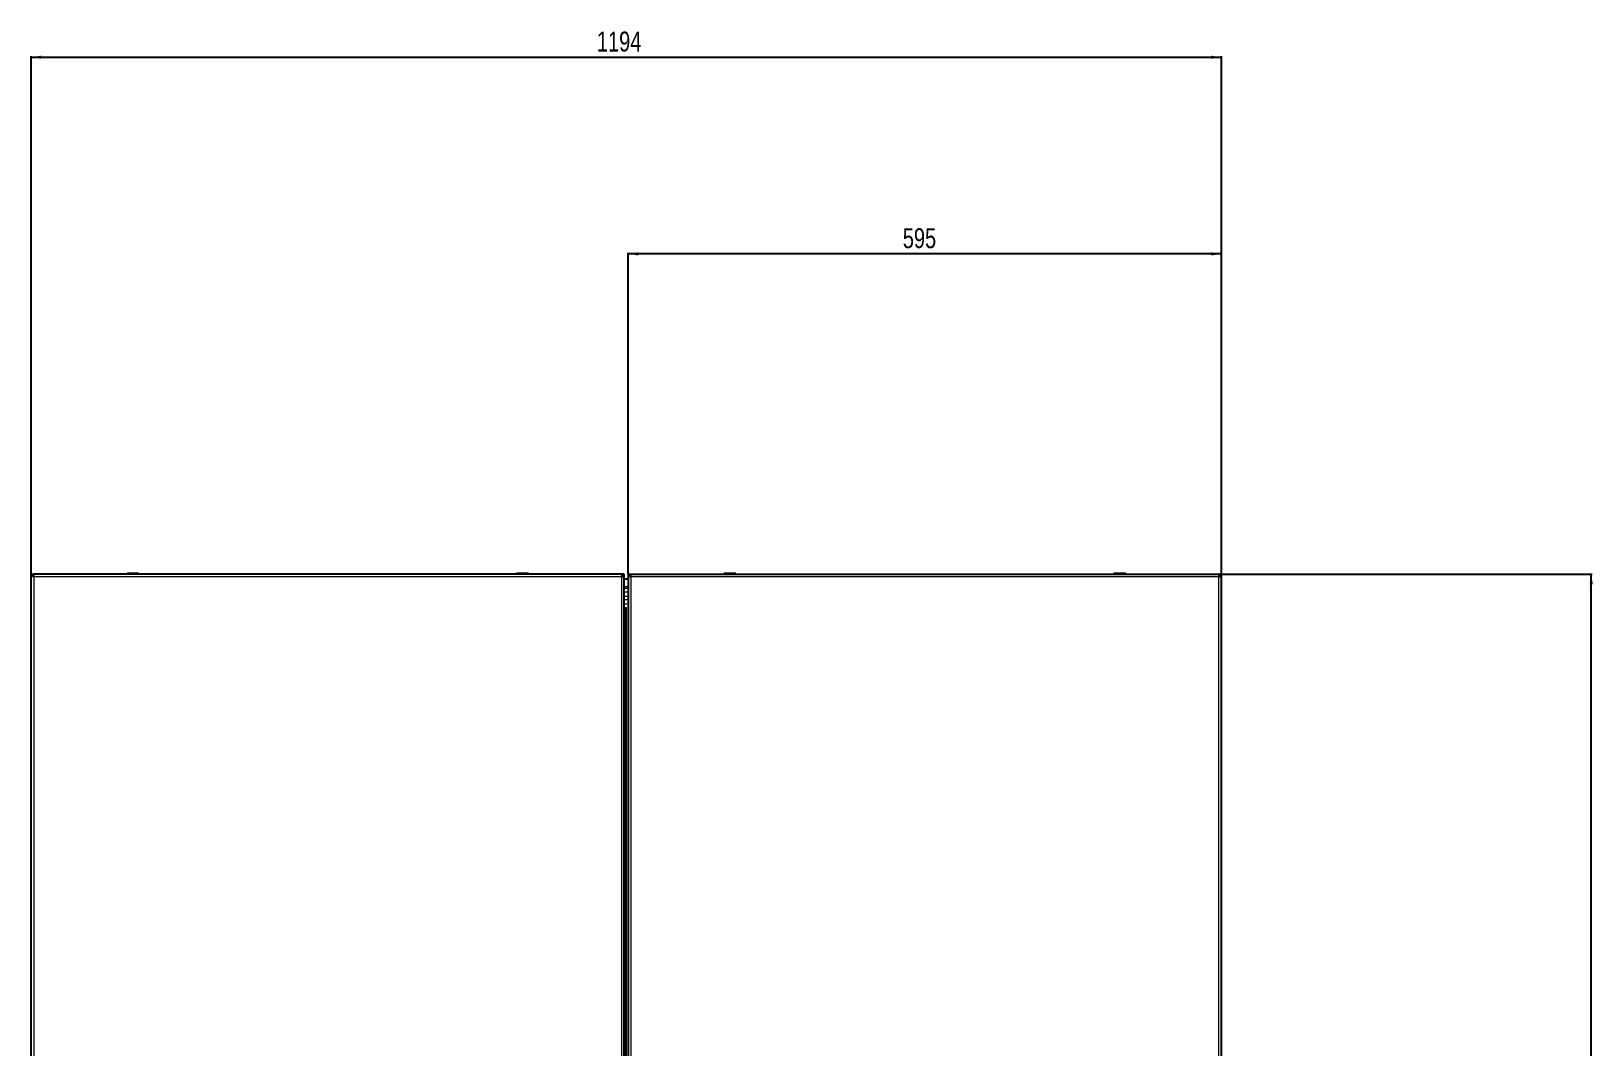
# Model space of a CAD drawing. Header units: millimetres. Extents: x -902 to 2905, y -1229 to 1219.
# Drawn here: x 1339 to 2905, y -20 to 999 of the extents above; entities that cross this region are included whole.
import ezdxf

# ---------------------------------------------------------------- set-up
doc = ezdxf.new("R2010")
doc.units = ezdxf.units.MM
doc.layers.add('FORMAT', color=7, linetype='Continuous')
doc.styles.add('SLDTEXTSTYLE0', font='TXT', dxfattribs={"width": 0.75})
doc.dimstyles.new('SLDDIMSTYLE0', dxfattribs={"dimtxt": 20, "dimasz": 10, "dimexe": 0, "dimexo": 0.0625, "dimgap": 5, "dimtad": 2, "dimdec": 1, "dimrnd": 1e-09, "dimzin": 12, "dimdsep": 46, "dimtxsty": 'SLDTEXTSTYLE0', "dimsah": 1, "dimcen": 0.09, "dimadec": 0, "dimazin": 3, "dimtfac": 1, "dimtofl": 0, "dimtmove": 0, "dimatfit": 3, "dimfxl": 0, "dimfrac": 2, "dimtolj": 1, "dimtzin": 12, "dimarcsym": 0})

# ---------------------------------------------------------------- blocks, each defined once
blk = doc.blocks.new('_D')
at = {"layer": 'FORMAT'}
for p, q in [((2530.3, 454.4), (2904.7, 454.4)), ((2903.7, -700.6), (2903.7, 454.4)), ((2530.3, -700.6), (2904.7, -700.6))]:
    blk.add_line(p, q, dxfattribs=at)
for points in [[(2903.7, 454.4), (2902.1, 444.4), (2905.2, 444.4)], [(2903.7, -700.6), (2905.2, -690.6), (2902.1, -690.6)]]:
    blk.add_solid(points, dxfattribs=at)
at = {"layer": 'FORMAT', "insert": (2877.9, -152.7), "char_height": 20, "attachment_point": 1, "rotation": 90, "style": 'SLDTEXTSTYLE0'}
blk.add_mtext('1155', dxfattribs=at)
blk = doc.blocks.new('_D_1')
at = {"layer": 'FORMAT'}
for p, q in [((1338.6, 454.4), (1338.6, 973.8)), ((1338.6, 972.8), (2532.6, 972.8)), ((2532.6, 454.4), (2532.6, 973.8))]:
    blk.add_line(p, q, dxfattribs=at)
for points in [[(1338.6, 972.8), (1348.6, 971.3), (1348.6, 974.4)], [(2532.6, 972.8), (2522.6, 974.4), (2522.6, 971.3)]]:
    blk.add_solid(points, dxfattribs=at)
at = {"layer": 'FORMAT', "insert": (1906.1, 998.6), "char_height": 20, "attachment_point": 1, "style": 'SLDTEXTSTYLE0'}
blk.add_mtext('1194', dxfattribs=at)
blk = doc.blocks.new('_D_2')
at = {"layer": 'FORMAT'}
for p, q in [((1937.6, 454.4), (1937.6, 776.7)), ((2532.6, 775.7), (1937.6, 775.7)), ((2532.6, 454.4), (2532.6, 776.7))]:
    blk.add_line(p, q, dxfattribs=at)
for points in [[(1937.6, 775.7), (1947.6, 774.1), (1947.6, 777.2)], [(2532.6, 775.7), (2522.6, 777.2), (2522.6, 774.1)]]:
    blk.add_solid(points, dxfattribs=at)
at = {"layer": 'FORMAT', "insert": (2213, 801.4), "char_height": 20, "attachment_point": 1, "style": 'SLDTEXTSTYLE0'}
blk.add_mtext('595', dxfattribs=at)

msp = doc.modelspace()

# ---------------------------------------------------------------- linework, layer by layer
at = {"color": 7, "linetype": 'Continuous', "lineweight": 25}
for p, q in [((1338.62, -700.62), (1338.62, 454.38)), ((1338.62, 454.38), (1340.62, 454.38)), ((1931.32, 454.38), (1340.92, 454.38)), ((1340.92, 452.38), (1340.92, 454.38)), ((1434.87, 455.13), (1434.87, 454.38)), ((1435.12, 455.38), (1446.12, 455.38)), ((1446.37, 454.38), (1446.37, 455.13)), ((1825.87, 455.13), (1825.87, 454.38)), ((1826.12, 455.38), (1828.61, 455.38)), ((1828.61, 455.38), (1837.12, 455.38)), ((1837.37, 454.38), (1837.37, 455.13)), ((1931.32, 454.38), (1931.32, 452.38)), ((1933.62, 454.38), (1931.62, 454.38)), ((1933.62, -700.62), (1933.62, 454.38)), ((1937.62, 454.38), (1939.62, 454.38)), ((1937.62, 454.38), (1937.62, -700.62)), ((1939.92, 454.38), (1939.92, 452.67)), ((1939.92, 454.38), (2530.32, 454.38)), ((2033.87, 455.13), (2033.87, 454.38)), ((2034.12, 455.38), (2045.12, 455.38)), ((2045.37, 454.38), (2045.37, 455.13)), ((2424.87, 455.13), (2424.87, 454.38)), ((2425.12, 455.38), (2427.61, 455.38)), ((2427.61, 455.38), (2436.12, 455.38)), ((2436.37, 454.38), (2436.37, 455.13)), ((2530.32, 452.68), (2530.32, 454.38)), ((2532.62, 454.38), (2530.62, 454.38)), ((2532.62, -700.62), (2532.62, 454.38)), ((1937.62, 449.38), (1933.62, 449.38)), ((1934.16, 420.58), (1933.62, 420.58)), ((1933.75, 416.58), (1933.62, 416.58))]:
    msp.add_line(p, q, dxfattribs=at)
at = {"color": 8, "linetype": 'Continuous', "lineweight": 18}
for p, q in [((1446.37, 455.13), (1434.87, 455.13)), ((1828.48, 455.13), (1825.87, 455.13)), ((1837.37, 455.13), (1828.48, 455.13)), ((2045.37, 455.13), (2033.87, 455.13)), ((2427.48, 455.13), (2424.87, 455.13)), ((2436.37, 455.13), (2427.48, 455.13)), ((1341.22, 451.78), (1341.22, -698.02)), ((1931.02, 451.78), (1341.22, 451.78)), ((1931.02, -698.02), (1931.02, 451.78)), ((1937.62, 441.66), (1933.62, 441.66)), ((1937.62, 440.21), (1933.62, 440.21)), ((1940.22, 451.78), (1940.22, -45.78)), ((2530.02, 451.78), (1940.22, 451.78)), ((2530.02, -698.02), (2530.02, 451.78)), ((1937.62, 436.44), (1933.62, 436.44)), ((1937.62, 432.12), (1933.62, 432.12)), ((1937.62, 428.89), (1933.62, 428.89)), ((1937.62, 424.56), (1933.62, 424.56)), ((1934.63, -667.75), (1934.63, 421.51)), ((1935.11, 421.53), (1935.11, -667.77)), ((1935.68, -667.43), (1935.68, 421.2)), ((1937.02, 421.2), (1937.02, -667.43))]:
    msp.add_line(p, q, dxfattribs=at)
at = {"color": 7, "linetype": 'Continuous', "lineweight": 25}
for centre, start, end in [((1435.12, 455.13), 90, 180), ((1446.12, 455.13), 0, 90), ((1826.12, 455.13), 90, 180), ((1837.12, 455.13), 0, 90), ((2034.12, 455.13), 90, 180), ((2045.12, 455.13), 0, 90), ((2425.12, 455.13), 90, 180), ((2436.12, 455.13), 0, 90)]:
    msp.add_arc(centre, 0.25, start, end, dxfattribs=at)
for points in [[(1338.62, 454.38), (1338.66, 454.17), (1338.74, 453.73), (1339.34, 453.08), (1340.2, 452.43), (1340.88, 452), (1341.22, 451.78)], [(1340.62, 454.38), (1340.66, 453.95), (1340.74, 453.08), (1341.06, 452.22), (1341.22, 451.78)], [(1341.22, 451.78), (1341.2, 452.12), (1341.15, 452.8), (1341.07, 453.66), (1341, 454.26), (1340.95, 454.34), (1340.92, 454.38)], [(1931.32, 454.38), (1931.3, 454.34), (1931.25, 454.26), (1931.17, 453.66), (1931.1, 452.8), (1931.05, 452.12), (1931.02, 451.78)], [(1931.02, 451.78), (1931.36, 452), (1932.04, 452.43), (1932.9, 453.08), (1933.5, 453.73), (1933.58, 454.17), (1933.62, 454.38)], [(1931.02, 451.78), (1931.18, 452.22), (1931.51, 453.08), (1931.58, 453.95), (1931.62, 454.38)], [(1940.22, 451.78), (1940.2, 452.12), (1940.15, 452.8), (1940.07, 453.66), (1940, 454.26), (1939.95, 454.34), (1939.92, 454.38)], [(2530.32, 454.38), (2530.3, 454.34), (2530.25, 454.26), (2530.17, 453.66), (2530.1, 452.8), (2530.05, 452.12), (2530.02, 451.78)], [(1341.22, 451.78), (1341.2, 451.86), (1341.15, 452.02), (1341.07, 452.22), (1341, 452.35), (1340.95, 452.37), (1340.92, 452.38)], [(1931.32, 452.38), (1931.3, 452.37), (1931.25, 452.35), (1931.17, 452.22), (1931.1, 452.02), (1931.05, 451.86), (1931.02, 451.78)]]:
    msp.add_open_spline(points, degree=3, dxfattribs=at)
for points, knots in [([(1937.62, 454.38), (1937.65, 454.2), (1937.71, 453.79), (1938.25, 453.16), (1939.12, 452.48), (1939.84, 452.02), (1940.22, 451.78)], [0, 0, 0, 0, 0.2135062, 0.4683221, 0.7232409, 1, 1, 1, 1]), ([(1939.62, 454.38), (1939.65, 454), (1939.69, 453.38), (1939.96, 452.52), (1940.13, 452.03), (1940.22, 451.78)], [0, 0, 0, 0, 0.4375, 0.7156903, 1, 1, 1, 1]), ([(2530.02, 451.78), (2530.31, 451.96), (2530.94, 452.37), (2531.8, 452.99), (2532.48, 453.68), (2532.57, 454.14), (2532.62, 454.38)], [0, 0, 0, 0, 0.2113527, 0.4661677, 0.7210903, 1, 1, 1, 1]), ([(2530.02, 451.78), (2530.16, 452.16), (2530.38, 452.78), (2530.59, 453.65), (2530.61, 454.14), (2530.62, 454.38)], [0, 0, 0, 0, 0.4375, 0.7156903, 1, 1, 1, 1])]:
    msp.add_open_spline(points, degree=3, knots=knots, dxfattribs=at)

# ---------------------------------------------------------------- dimensions: what is measured, and where the dimension line sits
at = {"layer": 'FORMAT'}
for base, p1, p2, picture, middle in [((2532.62, 972.83), (1338.62, 454.38), (2532.62, 454.38), '_D_1', (1935.62, 972.83)), ((1937.62, 775.66), (2532.62, 454.38), (1937.62, 454.38), '_D_2', (2235.12, 775.66))]:
    dim = msp.add_linear_dim(base=base, p1=p1, p2=p2, dimstyle='SLDDIMSTYLE0', dxfattribs=at)
    dim.commit()
    dim.dimension.update_dxf_attribs({"geometry": picture, "text_midpoint": middle, "dimtype": 160})
dim = msp.add_linear_dim(base=(2903.66, 454.38), p1=(2530.32, -700.62), p2=(2530.32, 454.38), angle=90, dimstyle='SLDDIMSTYLE0', dxfattribs=at)
dim.commit()
dim.dimension.update_dxf_attribs({"geometry": '_D', "text_midpoint": (2903.66, -123.12), "dimtype": 160})

doc.saveas('drawing.dxf')
